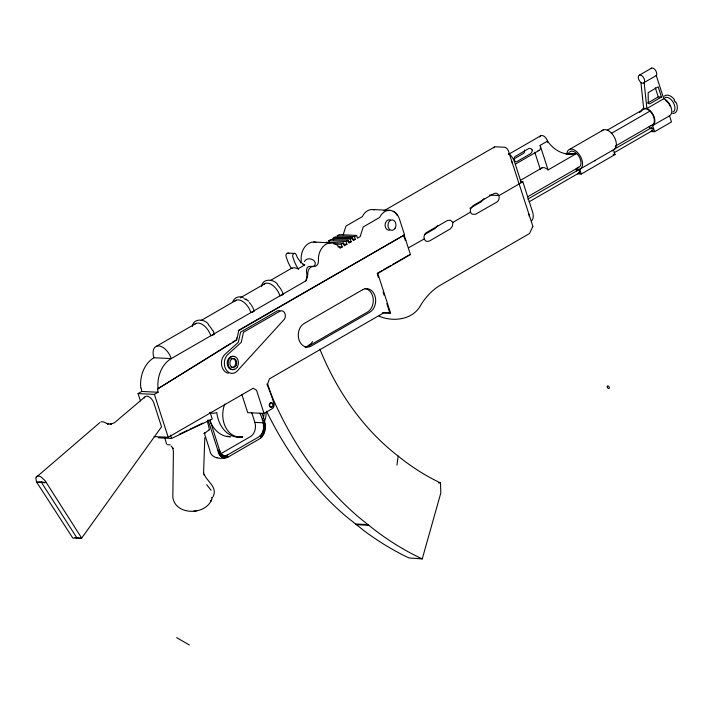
<?xml version="1.0" encoding="UTF-8"?>
<svg xmlns="http://www.w3.org/2000/svg" width="713" height="713" viewBox="0 0 713 713"><rect width="100%" height="100%" fill="white"/><g stroke="black" fill="none" stroke-linecap="round" stroke-linejoin="round"><path stroke-width="1.07" d="M203.588 472.879L204.8 437.737M204.319 433.192L209.782 450.117C210.558 458.7 221.485 459.582 227.893 457.167L227.242 455.126L259.042 436.766C266.591 431.178 263.079 420.189 259.951 413.246M227.893 457.167L259.799 438.745C267.874 432.836 265.601 421.098 261.876 413.388M227.358 455.072L224.818 455.759L224.729 457.987C220.887 457.817 218.383 454.038 217.928 450.518L208.027 419.841M396.954 465.099L398.166 456.079A282.535 216.226 -87.2 0 1 319.843 349.112M223.659 457.853L223.998 455.66L221.752 454.431L220.157 452.051L209.934 419.957M236.698 337.864L236.261 339.958L232.509 342.285M192.35 326.492C193.196 318.078 204.578 318.604 208.57 324.406M261.484 286.581C262.331 278.159 273.712 278.685 277.705 284.496M379.04 316.189C393.3 322.231 412.961 319.959 420.813 305.048C425.447 297.428 432.497 289.487 441.115 284.772L529.536 233.516L532.861 226.342L508.556 151.316A4.323 2.495 60 0 0 504.51 147.234L495.357 146.789A4.474 2.585 60 0 0 493.708 147.885M252.759 307.57A13.431 7.754 60 0 1 254.078 310.761L305.797 280.895C308.907 276.644 305.057 271.965 307.151 267.767A4.367 3.021 12.6 0 1 309.415 266.439L313.078 266.35A4.189 3.271 31.9 0 0 314.754 265.423C317.775 259.764 307 255.967 304.46 261.6M222.625 457.514L223.205 455.393M266.555 411.223A362.73 277.598 -87.2 0 0 345.992 516.355L363.933 530.641A388.157 297.054 -87.2 0 0 408.914 557.923L422.239 558.912L440.83 492.924L440.482 482.942L433.237 479.305A307.98 235.691 -87.2 0 1 398.166 456.079M305.797 280.895L307.784 274.639A7.005 5.356 -87.2 0 1 313.872 266.493A5.241 4.011 -87.2 0 0 318.444 260.717A16.069 12.299 -87.2 0 1 325.975 244.283A16.069 12.299 -87.2 0 1 340.083 248.222L342.195 247.001L341.313 244.283L333.755 243.917M343.176 234.835L345.974 226.083L362.338 216.636A14.643 11.203 -87.2 0 1 374.468 209.836M221.636 456.971L222.447 454.983M213.044 496.711C218.035 487.273 206.948 481.623 203.954 473.842M211.966 499.02L210.959 500.945M437.648 225.433L435.028 228.534L424.556 234.577M483.949 198.642L481.32 201.743L469.903 208.339M203.749 473.138L203.758 473.12A8.984 2.13 -14 0 0 203.535 472.63M171.156 446.088L172.698 447.942L173.393 451.311L172.831 497.371C175.38 515.187 204.016 515.454 210.986 500.909M210.611 501.595L211.324 500.285M204.578 433.433L204.979 432.693A8.984 2.317 21.3 0 1 203.918 433.477M99.882 422.542L35.793 477.665L36.506 481.935L72.771 538.039A3.208 1.408 -32.6 0 0 73.831 538.092A16.524 7.228 -32.6 0 1 79.268 538.36A3.208 1.408 -32.6 0 0 80.319 538.413L81.674 538.101L161.539 426.82L153.928 403.228A7.46 4.305 60 0 0 148.937 396.793A7.46 4.305 60 0 0 144.186 398.014M220.727 456.249L221.752 454.431M232.884 301.447C234.363 297.357 239.372 295.699 243.213 297.49M656.174 75.73L656.557 75.115A4.474 2.585 60 0 0 655.069 69.749A4.474 2.585 60 0 0 651.005 68.51M532.843 226.707L532.353 227.055M312.624 341.572L311.331 343.345L306.011 347.284M219.916 455.357L221.128 453.744M219.212 454.315L220.593 452.942M144.828 396.981L114.419 422.791L110.167 424.28L111.397 424.092L107.102 423.754L108.296 424.057L103.465 421.909L100.988 421.784M205.032 432.934L209.488 429.645L207.331 421.044M218.641 453.138L220.157 452.051M302.882 264.532L304.692 264.969L298.114 268.765L294.166 267.669L291.403 268.445L290.842 267.562A41.568 31.809 -87.2 0 1 286.065 256.341A2.389 1.827 -87.2 0 1 286.688 253.605A2.389 1.827 -87.2 0 1 288.854 253.489M664.124 96.219C667.698 93.234 672.386 96.736 674.516 99.856M140.434 400.92L138.072 393.594L154.382 394.387L158.081 392.257L157.582 388.959L230.638 343.452M157.582 388.959L236.734 339.976L238.73 330.574L404.547 234.844L399.503 219.221A14.643 11.203 -87.2 0 0 390.127 210.38L372.854 209.533M452.88 222.403L450.545 220.246L447.657 220.415L427.078 232.215C421.855 234.452 423.727 244.042 429.85 240.789L450.375 228.855L452.452 226.155L452.88 222.403L470.322 212.269L470.509 209.15L472.835 205.816L493.36 193.883C499.483 190.638 501.355 200.219 496.132 202.465L475.553 214.256L472.149 214.23L470.322 212.269M329.379 242.518L328.791 240.7L330.903 239.479L348.176 240.317L349.058 243.044L351.161 241.823L350.288 239.105L333.016 238.258L333.595 240.076M333.016 238.258L335.128 237.046L352.4 237.884L353.274 240.602L355.386 239.39L354.513 236.663L337.231 235.825L337.819 237.643M337.231 235.825L339.343 234.604L356.616 235.442L357.498 238.169L360.136 236.645L363.247 226.921L379.61 217.474A14.643 11.203 -87.2 0 1 390.127 210.38M383.942 210.79L494.359 147.047M156.53 346.224L196.111 323.372M201.173 320.449L236.226 300.218M240.343 297.838L265.245 283.462M270.316 280.539L292.161 267.919M341.313 244.283L343.425 243.062L344.308 245.789L346.946 244.265L346.063 241.538L328.791 240.7M346.063 241.538L348.176 240.317M350.288 239.105L352.4 237.884M354.513 236.663L356.616 235.442M639.436 75.15L651.566 68.136M508.422 154.427L540.998 135.613M514.091 158.83L523.511 153.393A3.512 2.861 56.4 0 0 524.536 151.388L524.51 149.997M538.057 150.639A5.971 3.449 60 0 0 540.142 145.372L547.531 141.112A41.452 31.72 -87.2 0 0 576.567 153.482L548.065 169.935L546.773 168.847A8.957 5.169 60 0 0 541.015 168.562M253.293 311.216L171.227 358.594L153.955 357.748A28.342 21.684 -87.2 0 0 140.782 388.139L141.263 388.166L141.762 391.455L138.072 393.594M515.588 164.008L538.992 150.496M238.249 330.547L404.547 234.844M647.529 103.091L658.242 96.906L661.468 97.057L658.179 86.843L648.153 92.637L648.26 102.324A1.595 1.221 -87.2 0 0 649.864 103.759L661.468 97.057M569.625 149.373L603.403 129.873M520.374 180.38L542.138 167.813M607.235 130.229L643.991 109.009M639.418 112.396L641.299 111.308M652.404 125.604A9.706 5.606 60 0 0 654.267 117.28A9.706 5.606 60 0 0 646.887 108.51L644.142 82.556L656.281 75.551L663.767 98.759L646.887 108.51L643.652 108.349A9.706 5.606 60 0 0 641.593 110.506M531.755 220.691A11.515 6.649 60 0 0 532.522 211.779L522.843 181.77L499.136 195.531L489.617 195.068M611.282 133.438L649.917 111.13M377.097 273.418L381.901 270.646M383.817 269.541L390.546 265.655M392.462 264.55L408.79 255.12M404.066 234.818L410.447 254.603L377.792 273.453L390.528 312.945L383.674 312.891L269.461 378.835L267.642 383.897L273.89 403.246A4.162 3.191 -87.2 0 1 272.17 408.745L264.033 413.442L247.714 412.649L241.948 394.761M527.593 196.806L578.706 167.297M615.31 146.165L652.065 124.944A8.957 5.169 60 0 0 650.238 111.397L648.625 110.043A8.957 5.169 60 0 0 642.868 109.757M650.88 125.827L652.636 125.568L669.525 115.827L671.494 121.95L654.614 131.7L650.889 131.522M527.78 199.141L577.931 170.184M613.59 149.596L651.281 127.832M601.995 130.809A11.194 6.462 60 0 1 613.84 136.245A11.194 6.462 60 0 1 613.492 149.783L579.714 169.284L575.988 169.106L576.603 171.013M529.126 201.797L579.277 172.84M613.991 152.796L652.627 130.488M577.53 173.874L581.255 174.052L615.034 154.552L613.492 149.783M154.088 436.597L168.223 437.283L253.195 388.228L256.564 390.296L264.033 413.442A10.08 7.718 -87.2 0 1 263.052 418.424A1.533 1.168 -87.2 0 0 262.928 418.852M263.008 422.72L264.594 421.811L263.026 422.782L254.871 422.381L251.796 412.854M221.003 453.602L250.887 436.347C255.138 433.254 256.377 427.239 254.871 422.381M408.674 247.705L424.03 239.06M208.909 429.939L209.488 429.645M218.205 451.864L219.818 451.071M217.928 450.518L219.542 449.743M179.293 434.27L188.08 430.073M190.032 429.146L202.724 423.085M158.134 437.809L171.566 438.459L212.26 419.039L210.059 412.23M263.355 423.994L265.004 423.344M263.569 425.322L265.263 424.939M672.68 113.608C678.428 113.385 678.081 105.64 675.799 101.977M669.525 115.827L669.284 115.854A9.706 5.606 60 0 0 671.156 107.529A9.706 5.606 60 0 0 663.767 98.759M193.758 511.15L195.157 510.945M195.656 510.873L197.046 510.668M576.567 153.482L566.131 153.963L568.885 153.108A41.452 31.72 -87.2 0 1 566.229 153.634M170.211 444.85L167.377 444.716M254.078 310.761C255.29 311.224 251.707 312.481 250.914 312.588A13.431 7.754 60 0 0 234.532 301.341M213.971 333.916C215.183 334.388 211.601 335.645 210.807 335.743A13.431 7.754 60 0 0 194.426 324.495M216.574 457.577L217.652 457.505M263.65 426.677L265.361 426.57M390.528 312.945L382.328 312.749M613.171 154.463L615.034 154.552M520.722 181.672L522.843 181.77M405.144 240.263L405.831 240.299M334.593 237.349L351.865 238.187M352.151 239.229L355.386 239.39M347.926 241.671L351.161 241.823M326.153 242.224L343.425 243.062M313.747 242.046L331.028 242.883M343.702 244.104L346.946 244.265M337.873 246.796L342.195 247.001M409.752 254.568L410.447 254.603M287.999 253.097L294.719 253.418M141.762 391.455L158.081 392.257M233.73 436.409L242.678 436.837A30.178 23.101 -87.2 0 1 216.77 412.524A17.504 13.395 -87.2 0 1 209.872 412.8M438.406 482.835L440.482 482.942M355.422 524.002L367.899 524.608L376.411 531.247A388.157 297.054 -87.2 0 0 421.392 558.529L422.239 558.912M356.304 524.688L368.781 525.294M74.954 537.771L81.674 538.101L45.16 480.803L41.104 476.979A7.549 3.948 49.6 0 0 36.31 476.739M263.605 428.032L265.307 428.21M223.998 455.66L224.818 455.759M263.427 429.378L265.093 429.832M263.124 430.697L264.728 431.418M304.727 264.986L303.506 264.3A21.39 16.363 -87.2 0 1 296.162 254.719A2.389 1.827 -87.2 0 0 293.809 253.623A2.389 1.827 -87.2 0 0 292.785 256.671A41.568 31.809 -87.2 0 0 297.562 267.883L298.453 269.3M176.655 637.654L189.319 644.962M262.705 431.953L264.22 432.934M367.899 524.608L358.47 516.961A362.73 277.598 -87.2 0 1 273.48 399.886L266.822 384.066M665.514 100.292L667.118 101.647A8.957 5.169 60 0 1 668.117 102.77M245.976 298.979L248.685 301.251M262.161 433.13L263.569 434.36M261.511 434.226L262.785 435.67M206.681 484.688L211.101 490.286M260.771 435.206L261.885 436.855M41.301 482.166L76.879 537.869M532.121 149.935L531.934 149.632A3.458 2.754 81.6 0 0 531.212 148.874L530.891 148.696A3.485 2.843 56.4 0 0 528.877 148.456L514.848 156.655A3.333 2.718 56.4 0 0 514.278 158.25L514.269 158.625A3.289 2.62 81.6 0 0 514.358 159.774L514.447 160.14M514.465 160.167L514.59 160.47A3.289 2.38 -77.5 0 0 515.125 161.254L515.33 161.432A3.307 1.979 -61.9 0 0 517.041 161.494L530.303 153.83A3.476 2.077 -61.9 0 0 531.925 151.824L532.05 151.459A3.458 2.495 -77.5 0 0 532.165 150.318L532.148 149.988M259.942 436.053L260.887 437.88M213.053 330.618L214.426 333.942M166.53 443.985L164.658 437.229M655.274 87.708L658.242 96.906M652.636 125.568L654.614 131.7M649.24 126.415L649.899 128.456M581.255 174.052L579.714 169.284A11.194 6.462 60 0 0 578.377 153.393A11.194 6.462 60 0 0 566.79 153.919M540.142 145.372L548.065 169.935M534.777 152.163L540.392 169.56M521.256 182.688L514.679 162.306A11.515 6.649 60 0 0 508.743 153.545M403.781 236.048L404.797 239.211M377.435 274.46L378.434 277.58M383.131 292.125L384.138 295.244M386.82 303.56L389.842 312.909M170.478 435.082L171.566 438.459M154.382 394.387L168.223 437.283M226.458 455.491L226.868 457.639M640.916 82.396L643.652 108.349M225.647 455.705L225.807 457.915M650.916 128.768A1.488 0.865 60 0 1 651.967 127.948A1.488 0.865 60 0 1 652.992 129.98A1.488 0.865 60 0 1 651.593 130.087M528.761 213.945A11.515 6.649 60 0 1 529.394 216.654M511.381 160.826A11.515 6.649 60 0 1 512.504 163.562M612.2 150.71A1.488 0.865 60 0 1 612.476 150.853M594.981 161.058A1.488 0.865 60 0 1 595.025 160.461M158.054 388.986A28.342 21.684 -87.2 0 1 171.227 358.594A13.431 7.754 60 0 0 158.634 345.912A13.431 7.754 60 0 0 153.955 357.748M211.734 497.968A8.948 2.905 26.9 0 0 212.545 497.603L212.554 497.576A8.993 2.46 22.6 0 1 211.77 497.879M279.933 310.948A5.169 3.957 -87.2 0 0 276.992 311.1L240.584 332.124L238.365 342.231L224.568 354.7A10.445 7.995 -87.2 0 0 221.725 365.787A10.445 7.995 -87.2 0 0 228.418 373.193M272.304 406.258A2.237 1.711 -87.2 0 1 269.683 406.508A2.237 1.711 -87.2 0 1 270.022 403.095A2.237 1.711 -87.2 0 1 272.526 404.03M300.663 262.919A5.241 4.011 -87.2 0 0 301.171 259.871A16.069 12.299 -87.2 0 1 316.314 242.393M277.776 285.209A13.431 7.754 60 0 1 281.787 290.815M282.17 291.599A13.431 7.754 60 0 1 283.106 293.997C284.318 294.469 280.735 295.726 279.942 295.824A13.431 7.754 60 0 0 263.56 284.585M243.855 298.604A13.431 7.754 60 0 1 246.341 299.932M249.327 302.57A13.431 7.754 60 0 1 250.949 304.576M251.439 305.289A13.431 7.754 60 0 1 252.349 306.795M242.678 436.837A22.968 17.575 -87.2 0 1 225.914 427.809A22.968 17.575 -87.2 0 1 224.782 403.995M393.13 211.538A4.323 2.495 60 0 1 396.49 214.096M396.758 214.586A4.323 2.495 60 0 1 397.186 215.611M664.409 98.171A8.208 4.741 60 0 1 673.09 102.164A8.208 4.741 60 0 1 672.84 112.093M577.307 167.502A8.957 5.169 60 0 0 580.997 162.716A8.957 5.169 60 0 0 576.879 153.75L575.266 152.395A8.957 5.169 60 0 0 569.509 152.11M577.548 170.79A1.488 0.865 60 0 1 578.706 170.354A1.488 0.865 60 0 1 579.651 172.234A1.488 0.865 60 0 1 578.501 172.671M539.732 136.941A5.971 3.449 60 0 1 544.09 136.299A5.971 3.449 60 0 1 547.851 142.511M674.079 100.355A8.208 4.741 60 0 1 675.193 102.182M668.58 103.385A8.957 5.169 60 0 1 670.425 106.798M263.436 420.42A1.533 1.168 -87.2 0 0 265.183 419.609A21.363 16.346 -87.2 0 0 266.19 412.185M234.31 369.076A6.72 5.143 -87.2 0 1 227.189 363.131A6.72 5.143 -87.2 0 1 234.292 356.678M231.012 358.862A4.474 3.431 -87.2 0 1 235.762 362.819A4.474 3.431 -87.2 0 1 231.021 367.124M389.61 230.13A5.223 4.002 -87.2 0 1 385.118 224.443A5.223 4.002 -87.2 0 1 390.608 220.103M365.074 288.596A12.317 9.421 -87.2 0 1 373.211 298.89A12.317 9.421 -87.2 0 1 367.489 312.071L308.907 345.894A12.317 9.421 -87.2 0 1 304.888 346.964M230.754 436.775A30.178 23.101 -87.2 0 1 210.861 422.88M210.487 422.051A30.178 23.101 -87.2 0 1 209.8 420.349M229.55 436.632A22.968 17.575 -87.2 0 1 227.082 436.142M208.651 325.128A13.431 7.754 60 0 1 212.652 330.725M243.463 332.267L241.244 342.374L227.447 354.842A10.445 7.995 -87.2 0 0 225.994 369.53A10.445 7.995 -87.2 0 0 237.215 371.054L283.275 320.44A5.169 3.957 -87.2 0 0 284.968 313.613A5.169 3.957 -87.2 0 0 279.87 311.242L243.463 332.267M644.418 82.12L644.035 82.735A4.474 2.585 60 0 1 641.156 82.601L640.345 81.924A4.474 2.585 60 0 1 638.483 76.139A4.474 2.585 60 0 1 642.556 76.344A4.474 2.585 60 0 1 644.418 82.12M362.632 289.719L304.059 323.542A12.317 9.421 -87.2 0 0 298.979 339.798A12.317 9.421 -87.2 0 0 311.305 346.01L369.887 312.187A12.317 9.421 -87.2 0 0 374.967 295.931A12.317 9.421 -87.2 0 0 362.632 289.719M46.104 482.398L44.75 482.71A3.208 1.408 -32.6 0 1 43.698 482.656A16.524 7.228 -32.6 0 0 38.261 482.389A3.208 1.408 -32.6 0 1 37.201 482.345L36.506 481.935L46.104 482.398M172.992 448.584L172.698 447.942L172.992 448.584M204.444 475.241L204.159 474.555L204.444 475.241M607.235 386.624A1.488 0.865 60 0 0 608.822 388.594A1.488 0.865 60 0 0 608.822 386.482A1.488 0.865 60 0 0 607.235 386.624M272.785 406.285A2.237 1.711 -87.2 0 0 271.644 402.747A2.237 1.711 -87.2 0 0 269.844 405.884A2.237 1.711 -87.2 0 0 272.785 406.285M237.376 366.928A6.72 5.143 -87.2 0 0 233.953 356.313A6.72 5.143 -87.2 0 0 228.543 365.733A6.72 5.143 -87.2 0 0 237.376 366.928M236.012 365.617A4.474 3.431 -87.2 0 0 233.73 358.541A4.474 3.431 -87.2 0 0 230.121 364.824A4.474 3.431 -87.2 0 0 236.012 365.617M395.136 228.178A5.223 4.002 -87.2 0 0 392.48 219.925A5.223 4.002 -87.2 0 0 388.264 227.251A5.223 4.002 -87.2 0 0 395.136 228.178"/></g></svg>
